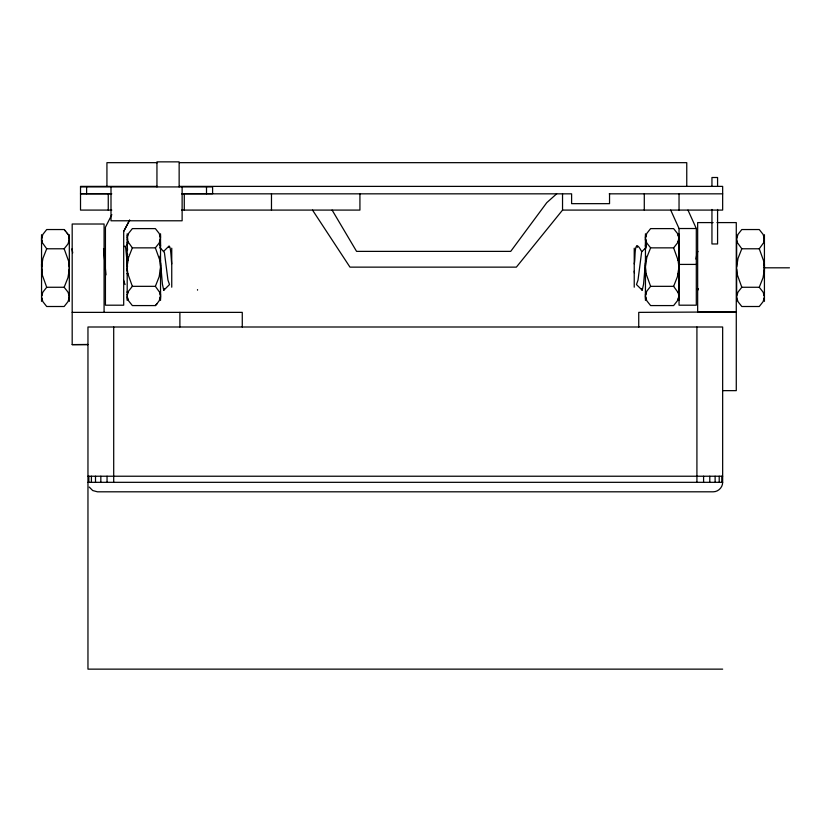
<?xml version="1.0" encoding="UTF-8"?>
<svg xmlns="http://www.w3.org/2000/svg" width="831" height="831" viewBox="0 0 831 831"><rect width="100%" height="100%" fill="white"/><g stroke="black" fill="none" stroke-linecap="round" stroke-linejoin="round"><path stroke-width="1.25" d="M41.55 301.352L41.55 234.695M69.326 272.038L69.326 264.009M127.195 271.114L127.195 263.074M127.195 300.417L127.195 233.771M160.528 271.114L160.528 263.074M160.528 300.417L160.528 233.771M764.427 301.352L764.427 234.695M127.195 245.041L127.797 243.504L127.205 244.169M645.448 271.114L645.448 263.074M678.782 300.417L678.782 233.771M736.65 234.695L736.65 301.352M764.427 264.009L764.427 272.038M41.55 241.385L41.55 237.365M69.326 294.673L69.326 298.682M160.528 293.738L160.528 297.758M645.448 300.417L645.448 233.771M645.448 240.45L645.448 236.43M69.326 234.695L69.326 301.352M69.326 237.365L69.326 241.385M160.528 236.43L159.864 241.551L160.528 244.179M645.448 297.758L645.448 293.738M160.258 248.552L160.528 245.176L159.729 244.574L160.373 246.641M645.625 246.849L646.445 245.924L645.604 246.641L645.448 245.176L646.248 244.574L645.521 245.384L645.718 248.552M41.789 264.04L42.236 274.832L46.702 287.266L64.164 287.266L67.955 292.065L69.326 296.189L68.661 293.582L69.326 292.969L68.589 293.385M645.479 265.754L646.819 257.444L650.611 247.856L673.619 247.856L677.41 243.057L678.75 238.902M678.75 268.434L677.41 276.744L673.619 286.331L650.611 286.331L646.819 291.13L645.479 295.275L646.113 292.637L645.448 292.034L646.186 292.46M736.682 266.678L738.021 258.368L741.803 248.781L759.264 248.781L763.741 242.569L764.188 237.178M69.295 269.379L67.955 277.679L64.164 287.266M127.226 265.743L128.566 257.444L132.358 247.856L155.366 247.856L159.157 243.057L160.497 238.902M160.497 268.444L159.157 276.744L155.366 286.331L132.358 286.331L128.566 291.13L127.195 295.265L127.434 293.956M634.23 263.863C635.829 258.285 633.378 235.152 641.781 251.886M764.167 272.142L764.395 269.379L763.055 277.679L759.264 287.266L741.803 287.266L738.021 292.065L736.65 296.189M645.999 256.125L643.558 284.223L642.228 290.248L636.453 284.555L638 280.172L641.563 252.531M695.994 259.095L697.105 252.531L697.988 251.492M722.658 669.142L87.961 669.142L87.961 326.999L722.658 326.999L722.658 482.323C722.69 487.402 718.254 491.838 713.175 491.807L97.445 491.807L92.708 490.539L89.239 487.059M41.789 237.178L41.581 238.497L42.921 234.342L46.702 229.543L64.164 229.543L67.82 234.124M68.589 242.673L69.326 243.078L68.661 242.475L69.295 239.827L67.955 243.992L64.164 248.781L46.702 248.781L42.921 258.368L41.581 266.678L41.55 264.009M69.295 297.55L68.661 300.199L69.326 299.638L68.589 300.396M132.358 247.856L127.881 241.634L127.434 236.233M736.682 238.497L738.021 234.342L741.803 229.543L759.264 229.543L763.055 234.342L764.395 238.487M127.226 237.552L128.566 233.407L132.358 228.608L155.366 228.608L159.157 233.407L160.497 237.552L160.279 236.233M764.167 241.219L764.395 239.837M678.782 296.605L677.41 300.78L673.619 305.579L650.611 305.579L646.819 300.78L645.448 296.605L646.113 299.274L645.448 298.703L646.186 299.451M764.188 298.88L764.427 297.54L763.055 301.715L759.264 306.504L741.803 306.504L738.021 301.715L736.65 297.54M69.326 297.54L67.955 301.715L64.164 306.504L46.702 306.504L42.921 301.715L41.55 297.54L41.789 298.88M41.789 294.901L41.55 296.189L42.921 292.065L46.702 287.266M168.631 247.368C170.781 241.759 171.321 262.845 171.747 263.863M164.413 288.679L163.749 290.248L162.419 284.223L159.968 256.125M698.435 288.679L697.77 290.248L697.105 288.679M646.113 234.913L645.479 237.552L646.819 233.407L650.611 228.608L673.619 228.608L677.41 233.407L678.75 237.552M71.985 248.843L72.723 252.884M124.421 246.506L125.086 245.986L125.751 248.552L127.538 266.626M111.842 214.658L105.433 227.216L105.433 305.195L123.694 305.195L123.694 231.423L129.615 220.173L123.694 231.423M156.457 304.406L159.157 300.78L160.528 296.605L159.864 299.274L160.528 298.703L159.791 299.451L160.528 298.703M562.535 193.831L562.535 210.087L516.363 267.135L349.976 267.135L312.518 210.087M645.448 244.179L646.113 241.551L645.479 238.902L646.819 243.057L650.611 247.856M127.195 243.171L127.86 241.551M127.455 298.007L127.195 296.605L128.566 300.78L132.358 305.579L155.366 305.579L155.958 304.935M155.366 305.579L156.966 303.866M41.55 236.409L42.288 235.661M127.195 235.485L127.932 234.737M645.448 235.485L646.186 234.737M163.53 251.492L169.077 245.986M163.967 290.071L169.524 284.555L167.966 280.172L164.413 252.531L159.999 247.555M641.999 251.492L645.967 247.555M68.63 300.292L69.326 299.638M737.336 235.765L736.65 236.409L737.305 235.859M678.086 299.357L678.782 298.703L678.117 299.274M763.741 300.292L764.427 299.638L763.762 300.199M645.448 244.065L646.04 243.504M42.288 242.673L41.55 243.078L42.204 242.475L41.581 239.827L41.81 241.219M160.269 293.904L160.497 295.275L159.864 292.637L160.528 292.034L159.791 292.46M556.666 193.831L546.777 202.65L510.712 251.378L356.572 251.378L332.099 210.087M41.55 243.078L42.204 242.475M127.195 242.143L127.881 241.634M68.63 293.488L69.326 292.969M159.864 292.637L160.528 292.034M646.134 241.634L645.448 242.143L646.186 241.728M736.682 239.837L737.336 242.569L736.65 243.078L737.388 242.673M678.782 295.265L678.086 292.554L678.782 292.034L678.044 292.46M646.445 245.924L645.448 246.381M645.448 245.083L646.248 244.574M125.086 284.555L123.539 280.172M42.204 261.401L41.55 261.36L42.288 261.017M68.589 275.03L69.326 274.687L68.63 274.832M127.932 260.113L127.195 260.425L127.881 260.29M159.791 274.074L160.528 273.763L159.832 273.898M41.55 261.36L42.236 261.225M646.134 260.29L645.448 260.425L646.113 260.456M737.336 261.225L736.65 261.36L737.305 261.401M678.086 273.898L678.782 273.763L678.117 273.731M763.741 274.832L764.427 274.687L763.762 274.645M68.63 261.225L69.326 261.36L68.63 261.225L64.164 248.781M42.288 275.03L41.55 274.687L42.204 274.645M159.832 260.29L160.528 260.425L159.832 260.29L155.366 247.856M127.881 273.898L127.195 273.763L127.881 273.898L132.358 286.331M638.738 326.999L638.738 312.373L736.276 311.895L697.656 311.895M72.183 344.616L87.961 344.543L72.183 344.616L72.183 224.017L104.083 224.017L104.083 312.373M157.516 162.668L106.929 162.668L106.929 186.383M179.475 162.668L686.759 162.668L686.759 186.383M157.516 186.383L80.514 186.383L80.514 210.087L111.79 210.087M179.112 186.383L722.658 186.383L722.658 210.087L562.535 210.087M80.514 186.923L212.601 186.923L212.601 193.696L182.124 193.696M80.514 193.696L111.001 193.696M80.514 193.831L111.79 193.831M181.584 193.831L571.614 193.831L571.603 203.657L609.538 203.657L609.538 193.831M609.248 193.831L722.658 193.831M181.605 210.087L359.927 210.087L359.927 193.831M713.102 222.594L697.656 222.594L697.656 312.373M716.966 222.594L736.276 222.594L736.276 390.643L722.658 390.643M679.041 228.525L696.305 228.525L696.305 305.195L679.041 305.195L679.041 228.525L670.71 210.087M679.041 264.414L696.305 264.414M763.512 267.811L789.45 267.811M72.183 312.373L242.268 312.373L242.268 326.999M87.961 476.225L722.658 476.225M87.961 482.323L722.658 482.323M127.195 245.114L127.569 250.131M127.195 256.332L127.86 256.821M759.264 248.781L763.741 261.225L764.427 261.36L763.689 261.017M673.619 247.856L678.086 260.29L678.782 260.425L678.044 260.113M741.803 287.266L737.336 274.832L736.65 274.687L737.388 275.03M650.611 286.331L646.134 273.898L645.448 273.763L646.186 274.074M41.55 274.687L42.236 274.832M127.195 253.943L127.766 254.442M42.204 293.582L41.55 292.969L42.288 293.385M159.791 241.728L160.528 242.143L159.832 241.634M127.86 292.637L127.195 292.034L127.932 292.46M763.741 242.569L764.427 243.078L763.762 242.475M678.086 241.634L678.782 242.143L678.117 241.551M737.336 293.488L736.65 292.969L737.305 293.582M645.448 292.034L646.134 292.554M68.63 242.569L69.326 243.078M127.195 292.034L127.881 292.554M41.55 292.969L42.236 293.488M159.729 244.574L160.528 245.176M69.326 236.409L68.63 235.765L69.295 238.497L68.589 235.661L69.326 236.409L67.207 233.158M42.288 300.396L41.55 299.638L42.204 300.199M160.528 235.485L159.791 234.737M127.86 299.274L127.195 298.703L127.881 299.357M159.926 243.504L160.528 244.065M763.741 235.765L764.427 236.409L763.689 235.661M678.086 234.83L678.782 235.485L678.044 234.737M645.448 298.703L646.134 299.357M41.55 299.638L42.236 300.292M741.803 248.781L737.336 242.569M759.264 287.266L763.055 292.065L764.427 296.189L764.188 294.901M673.619 286.331L678.086 292.554M155.366 286.331L159.832 292.554M64.828 230.249L65.763 231.257M46.702 248.781L42.236 242.569M687.964 210.087L696.305 228.525M636.899 245.986L637.335 247.368M641.999 290.071L641.563 288.679M127.226 238.902L127.455 240.284M763.741 261.225L764.395 266.678L764.188 264.04M737.336 274.832L736.682 269.379M678.086 260.29L678.75 265.743M646.134 273.898L645.479 268.444M159.864 260.456L160.497 265.754M127.86 273.731L127.226 268.434M68.661 261.401L69.295 266.678M103.543 248.552L105.984 274.895M634.23 271.145L634.448 273.17M41.581 269.379L41.81 272.142M721.786 476.225L721.786 482.323M719.21 476.225L719.21 482.323M717.579 186.456L717.579 177.502L711.949 177.502L711.949 186.456M717.579 209.454L717.579 243.961L711.949 243.961L711.949 209.454M715.117 476.225L715.117 482.323M709.788 476.225L709.788 482.323M703.587 476.225L703.587 482.323M696.918 326.999L696.918 482.323M679.041 193.831L679.041 210.087M644.285 193.831L644.285 210.087M634.23 248.189L634.23 287.204M271.477 193.831L271.477 210.087M206.504 186.923L206.504 193.696M197.529 289.614L197.529 290.154M184.274 193.831L184.274 210.087M182.124 186.923L182.124 220.786L111.001 220.786L111.001 186.923M179.891 312.373L179.891 326.999M179.143 186.923L179.143 161.858L156.945 161.858L156.945 186.923M171.747 248.189L171.747 287.204M113.702 326.999L113.702 482.323M108.259 193.831L108.259 210.087M107.043 476.225L107.043 482.323M100.831 476.225L100.831 482.323M95.503 476.225L95.503 482.323M91.41 476.225L91.41 482.323M88.844 476.225L88.844 482.323M86.611 186.923L86.611 193.696M764.427 292.969L763.741 293.488L764.427 292.969M737.336 300.292L736.65 299.638L737.388 300.396"/></g></svg>
